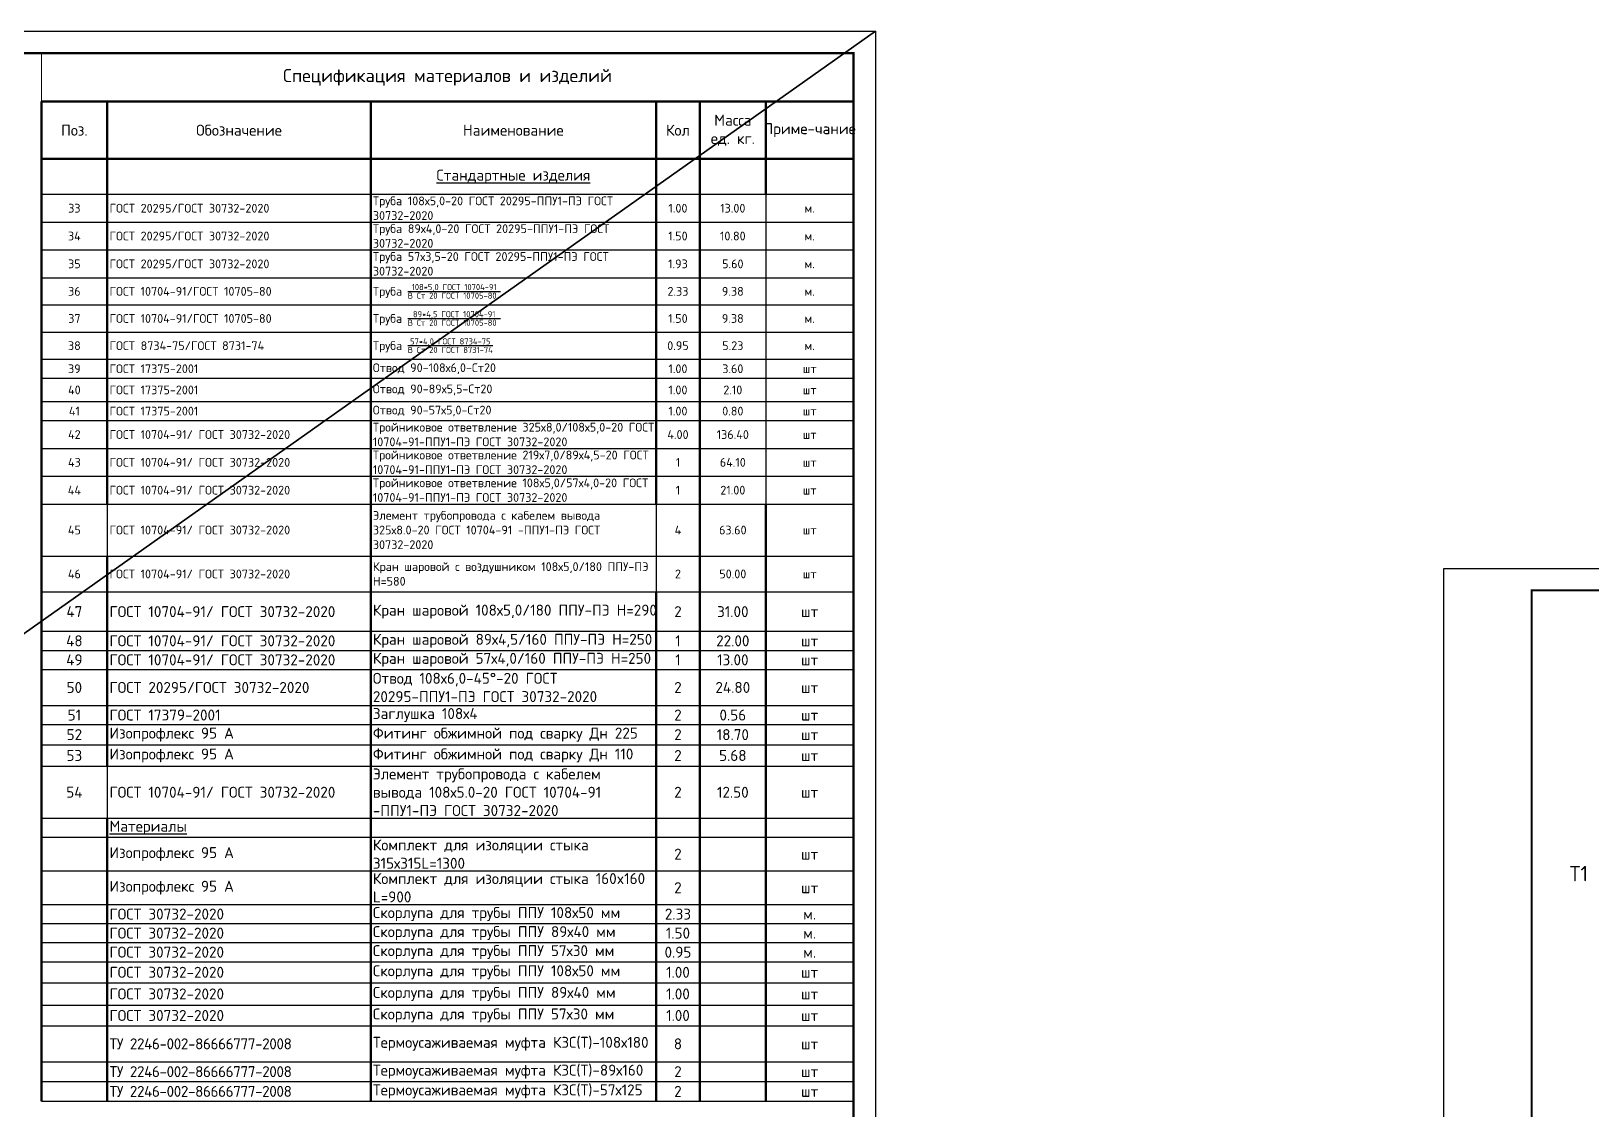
# Model space of a CAD drawing. Header units: metres. Extents: x 1642 to 8476, y 831 to 5441.
# Drawn here: x 4974.2 to 5329.7, y 1348.1 to 1593.7 of the extents above; entities that cross this region are included whole.
import ezdxf
from ezdxf.enums import TextEntityAlignment as Align

# ---------------------------------------------------------------- set-up
doc = ezdxf.new("R2010")
doc.units = ezdxf.units.M
doc.layers.add('Размерный', color=4, linetype='Continuous', lineweight=30)
doc.layers.add('Размеры на чертеже', color=250, linetype='Continuous', lineweight=25)
doc.layers.add('рамка', color=7, linetype='Continuous')
doc.styles.add('-ISOCPEUR-', font='isocpeur.ttf')
doc.styles.get("Standard").update_dxf_attribs({"font": 'arial.ttf'})

# ---------------------------------------------------------------- blocks, each defined once
blk = doc.blocks.new('*U330')
blk.add_lwpolyline([(0, 123), (594, 123), (594, -297), (0, -297)], close=True)
at = {"const_width": 0.5}
blk.add_lwpolyline([(20, 118), (589, 118), (589, -292), (20, -292)], close=True, dxfattribs=at)
blk.add_attdef('РАЗРАБОТАЛ', text='', height=2.5).set_placement((424.5, -264.22), align=Align.MIDDLE_LEFT)
at = {"flags": 8}
for tag, height, p in [('ДАТА', 2.5, (464.07, -264.4)), ('ЛИСТ', 3, (560.39, -271.92)), ('ЛИСТОВ', 3, (577.89, -271.92))]:
    blk.add_attdef(tag, text='', height=height, dxfattribs=at).set_placement(p, align=Align.MIDDLE_CENTER)
blk.add_attdef('ПРОВЕРИЛ', (424.75, -270.73), '', height=2.5)
for tag, p in [('ТЕПЛОВЫЕ_СЕТИ_001', (489.41, -270.98)), ('ИМЯ_ЧЕРТЕЖА_001', (492.54, -284.68))]:
    blk.add_attdef(tag, p, '', height=3, dxfattribs=at)
at = {"style": '-ISOCPEUR-', "flags": 8}
blk.add_attdef('ФОРМАТ', text='', height=3, dxfattribs=at).set_placement((554.97, -294.75), align=Align.MIDDLE_CENTER)
blk = doc.blocks.new('*T152')
at = {"layer": 'Defpoints', "color": 8, "linetype": 'ByBlock', "lineweight": 0, "transparency": 16777216}
for p, q in [((0, 0), (185, 0)), ((0, 0), (0, -11)), ((185, 0), (185, -11))]:
    blk.add_line(p, q, dxfattribs=at)
at = {"layer": 'рамка', "color": 0, "lineweight": 50, "transparency": 16777216}
for p, q in [((0, -11), (185, -11)), ((0, -11), (0, -238.69)), ((15, -11), (15, -102.69)), ((75, -11), (75, -238.69)), ((140, -11), (140, -102.69)), ((150, -11), (150, -238.69)), ((165, -11), (165, -32.14)), ((185, -11), (185, -238.69)), ((0, -24.08), (185, -24.08)), ((165, -102.69), (165, -238.69)), ((15, -114.52), (15, -162.39)), ((140, -122.69), (140, -238.69)), ((15, -174.23), (15, -238.69))]:
    blk.add_line(p, q, dxfattribs=at)
at = {"layer": 'рамка', "lineweight": 30, "transparency": 16777216}
for p, q in [((0, -32.14), (15, -32.14)), ((165, -32.14), (165, -102.69)), ((140, -38.48), (165, -38.48)), ((140, -44.81), (165, -44.81)), ((140, -51.14), (165, -51.14)), ((140, -57.33), (165, -57.33)), ((140, -63.51), (165, -63.51)), ((140, -69.7), (165, -69.7)), ((140, -74.03), (165, -74.03)), ((140, -79.35), (165, -79.35)), ((140, -83.68), (165, -83.68)), ((140, -90.02), (165, -90.02)), ((140, -96.35), (165, -96.35)), ((15, -102.69), (15, -114.52)), ((140, -102.69), (165, -102.69)), ((140, -102.69), (140, -122.69)), ((15, -162.39), (15, -174.23)), ((0, -174.23), (15, -174.23))]:
    blk.add_line(p, q, dxfattribs=at)
at = {"layer": 'рамка', "color": 0, "lineweight": 25, "transparency": 16777216}
for p, q in [((15, -32.14), (185, -32.14)), ((0, -38.48), (140, -38.48)), ((165, -38.48), (185, -38.48)), ((0, -44.81), (140, -44.81)), ((165, -44.81), (185, -44.81)), ((0, -51.14), (140, -51.14)), ((165, -51.14), (185, -51.14)), ((0, -57.33), (140, -57.33)), ((165, -57.33), (185, -57.33)), ((0, -63.51), (140, -63.51)), ((165, -63.51), (185, -63.51)), ((0, -69.7), (140, -69.7)), ((165, -69.7), (185, -69.7)), ((0, -74.03), (140, -74.03)), ((165, -74.03), (185, -74.03)), ((0, -79.35), (140, -79.35)), ((165, -79.35), (185, -79.35)), ((0, -83.68), (140, -83.68)), ((165, -83.68), (185, -83.68)), ((0, -90.02), (140, -90.02)), ((165, -90.02), (185, -90.02)), ((0, -96.35), (140, -96.35)), ((165, -96.35), (185, -96.35)), ((0, -102.69), (140, -102.69)), ((165, -102.69), (185, -102.69)), ((0, -114.52), (185, -114.52)), ((0, -122.69), (185, -122.69)), ((0, -131.66), (185, -131.66)), ((0, -136), (185, -136)), ((0, -140.33), (185, -140.33)), ((0, -148.57), (185, -148.57)), ((0, -152.9), (185, -152.9)), ((0, -157.49), (185, -157.49)), ((0, -162.39), (185, -162.39)), ((15, -174.23), (185, -174.23)), ((0, -178.56), (185, -178.56)), ((0, -186.23), (185, -186.23)), ((0, -193.9), (185, -193.9)), ((0, -198.23), (185, -198.23)), ((0, -202.56), (185, -202.56)), ((0, -206.9), (185, -206.9)), ((0, -211.71), (185, -211.71)), ((0, -216.77), (185, -216.77)), ((0, -221.53), (185, -221.53)), ((0, -229.69), (185, -229.69)), ((0, -234.19), (185, -234.19)), ((0, -238.69), (185, -238.69))]:
    blk.add_line(p, q, dxfattribs=at)
at = {"layer": 'рамка', "color": 0, "transparency": 16777216, "style": '-ISOCPEUR-'}
for s, insert, char_height, width, attachment_point in [('Спецификация материалов и изделий ', (92.5, -5.5), 3, 182, 5), ('ГОСТ 20295/ГОСТ 30732-2020^J', (15.5, -35.31), 2, 59, 4), ('Труба 108х5,0-20 ГОСТ 20295-ППУ1-ПЭ ГОСТ 30732-2020', (75.5, -35.31), 2, 64, 4), ('1.00', (145, -35.31), 2, 9, 5), ('13.00', (157.5, -35.31), 2, 14, 5), ('м.', (175, -35.31), 2, 19, 5), ('Труба 89х4,0-20 ГОСТ 20295-ППУ1-ПЭ ГОСТ 30732-2020', (75.5, -41.64), 2, 64, 4), ('ГОСТ 20295/ГОСТ 30732-2020^J', (15.5, -41.64), 2, 59, 4), ('1.50', (145, -41.64), 2, 9, 5), ('10.80', (157.5, -41.64), 2, 14, 5), ('м.', (175, -41.64), 2, 19, 5), ('Труба 57х3,5-20 ГОСТ 20295-ППУ1-ПЭ ГОСТ 30732-2020', (75.5, -47.98), 2, 64, 4), ('ГОСТ 20295/ГОСТ 30732-2020^J', (15.5, -47.98), 2, 59, 4), ('1.93', (145, -47.98), 2, 9, 5), ('5.60', (157.5, -47.98), 2, 14, 5), ('м.', (175, -47.98), 2, 19, 5), ('ГОСТ 10704-91/ГОСТ 10705-80^J', (15.5, -54.24), 2, 59, 4), ('\\A1;Труба {\\H0.7x;\\S108*5,0 ГОСТ 10704-91/В Ст 20 ГОСТ 10705-80 ;}', (75.5, -54.24), 2, 64, 4), ('2.33', (145, -54.24), 2, 9, 5), ('9.38', (157.5, -54.24), 2, 14, 5), ('м.', (175, -54.24), 2, 19, 5), ('ГОСТ 10704-91/ГОСТ 10705-80^J', (15.5, -60.42), 2, 59, 4), ('\\A1;Труба {\\H0.7x;\\S89*4,5 ГОСТ 10704-91/В Ст 20 ГОСТ 10705-80 ;}', (75.5, -60.42), 2, 64, 4), ('1.50', (145, -60.42), 2, 9, 5), ('9.38', (157.5, -60.42), 2, 14, 5), ('м.', (175, -60.42), 2, 19, 5), ('ГОСТ 8734-75/ГОСТ 8731-74', (15.5, -66.61), 2, 59, 4), ('\\A1;Труба {\\H0.7x;\\S57*4,0 ГОСТ 8734-75/В Ст 20 ГОСТ 8731-74;}', (75.5, -66.61), 2, 64, 4), ('0.95', (145, -66.61), 2, 9, 5), ('5.23', (157.5, -66.61), 2, 14, 5), ('м.', (175, -66.61), 2, 19, 5), ('39', (7.5, -71.87), 2, 14, 5), ('ГОСТ 17375-2001', (15.5, -71.87), 2, 59, 4), ('Отвод 90-108х6,0-Ст20', (75.5, -71.87), 2, 64, 4), ('1.00', (145, -71.87), 2, 9, 5), ('3.60', (157.5, -71.87), 2, 14, 5), ('шт', (175, -71.87), 2, 19, 5), ('ГОСТ 17375-2001', (15.5, -76.69), 2, 59, 4), ('Отвод 90-89х5,5-Ст20', (75.5, -76.69), 2, 64, 4), ('1.00', (145, -76.69), 2, 9, 5), ('2.10', (157.5, -76.69), 2, 14, 5), ('шт', (175, -76.69), 2, 19, 5), ('ГОСТ 17375-2001', (15.5, -81.51), 2, 59, 4), ('Отвод 90-57х5,0-Ст20', (75.5, -81.51), 2, 64, 4), ('1.00', (145, -81.51), 2, 9, 5), ('0.80', (157.5, -81.51), 2, 14, 5), ('шт', (175, -81.51), 2, 19, 5), ('\\A1;Тройниковое ответвление 325х8,0/108х5,0-20 ГОСТ 10704-91-ППУ1-ПЭ ГОСТ 30732-2020', (75.5, -86.85), 2, 64, 4), ('42', (7.5, -86.85), 2, 14, 5), ('\\A1;ГОСТ 10704-91{\\A0;/ ГОСТ 30732-2020}', (15.5, -86.85), 2, 59, 4), ('4.00', (145, -86.85), 2, 9, 5), ('136.40', (157.5, -86.85), 2, 14, 5), ('шт', (175, -86.85), 2, 19, 5), ('\\A1;ГОСТ 10704-91{\\A0;/ ГОСТ 30732-2020}', (15.5, -93.18), 2, 59, 4), ('\\A1;Тройниковое ответвление 219х7,0/89х4,5-20 ГОСТ 10704-91-ППУ1-ПЭ ГОСТ 30732-2020', (75.5, -93.18), 2, 64, 4), ('1', (145, -93.18), 2, 9, 5), ('64.10', (157.5, -93.18), 2, 14, 5), ('шт', (175, -93.18), 2, 19, 5), ('\\A1;ГОСТ 10704-91{\\A0;/ ГОСТ 30732-2020}', (15.5, -99.52), 2, 59, 4), ('\\A1;Тройниковое ответвление 108х5,0/57х4,0-20 ГОСТ 10704-91-ППУ1-ПЭ ГОСТ 30732-2020', (75.5, -99.52), 2, 64, 4), ('1', (145, -99.52), 2, 9, 5), ('21.00', (157.5, -99.52), 2, 14, 5), ('шт', (175, -99.52), 2, 19, 5), ('Элемент трубопровода с кабелем вывода 325х8.0-20 {\\A1;ГОСТ 10704-91 -ППУ1-ПЭ ГОСТ 30732-2020}', (75.5, -108.6), 2, 64, 4), ('\\A1;ГОСТ 10704-91{\\A0;/ ГОСТ 30732-2020}', (15.5, -108.6), 2, 59, 4), ('4', (145, -108.6), 2, 10, 5), ('63.60', (157.5, -108.6), 2, 15, 5), ('шт', (175, -108.6), 2, 19, 5), ('\\A1;Кран шаровой с воздушником 108х5,0/180 ППУ-ПЭ Н=580', (75.5, -118.6), 2, 64, 4), ('\\A1;ГОСТ 10704-91{\\A0;/ ГОСТ 30732-2020}', (15.5, -118.6), 2, 59, 4), ('2', (145, -118.6), 2, 10, 5), ('50.00', (157.5, -118.6), 2, 15, 5), ('шт', (175, -118.6), 2, 19, 5), ('\\A1;ГОСТ 10704-91{\\A0;/ ГОСТ 30732-2020}', (15.5, -127.18), 2.5, 59, 4), ('\\A1;Кран шаровой 108х5,0/180 ППУ-ПЭ Н=290', (75.5, -127.18), 2.5, 64, 4), ('2', (145, -127.18), 2.5, 9, 5), ('31.00', (157.5, -127.18), 2.5, 14, 5), ('шт', (175, -127.18), 2.5, 19, 5), ('\\A1;ГОСТ 10704-91{\\A0;/ ГОСТ 30732-2020}', (15.5, -133.83), 2.5, 59, 4), ('\\A1;Кран шаровой 89х4,5/160 ППУ-ПЭ Н=250', (75.5, -133.83), 2.5, 64, 4), ('1', (145, -133.83), 2.5, 9, 5), ('22.00', (157.5, -133.83), 2.5, 14, 5), ('шт', (175, -133.83), 2.5, 19, 5), ('49', (7.5, -138.16), 2.5, 14, 5), ('\\A1;ГОСТ 10704-91{\\A0;/ ГОСТ 30732-2020}', (15.5, -138.16), 2.5, 59, 4), ('\\A1;Кран шаровой 57х4,0/160 ППУ-ПЭ Н=250', (75.5, -138.16), 2.5, 64, 4), ('1', (145, -138.16), 2.5, 9, 5), ('13.00', (157.5, -138.16), 2.5, 14, 5), ('шт', (175, -138.16), 2.5, 19, 5), ('Отвод 108х6,0-45°-20 ГОСТ 20295-ППУ1-ПЭ ГОСТ 30732-2020', (75.5, -144.45), 2.5, 64, 4), ('50', (7.5, -144.45), 2.5, 14, 5), ('ГОСТ 20295/ГОСТ 30732-2020^J', (15.5, -144.45), 2.5, 59, 4), ('2', (145, -144.45), 2.5, 9, 5), ('24.80', (157.5, -144.45), 2.5, 14, 5), ('шт', (175, -144.45), 2.5, 19, 5), ('Заглушка 108х4', (75.5, -150.73), 2.5, 64, 4), ('51', (7.5, -150.73), 2.5, 14, 5), ('ГОСТ 17379-2001', (15.5, -150.73), 2.5, 59, 4), ('2', (145, -150.73), 2.5, 9, 5), ('0.56', (157.5, -150.73), 2.5, 14, 5), ('шт', (175, -150.73), 2.5, 19, 5), ('52', (7.5, -155.19), 2.5, 14, 5), ('Изопрофлекс 95 А', (15.5, -155.19), 2.5, 59, 4), ('Фитинг обжимной под сварку Дн 225', (75.5, -155.19), 2.5, 64, 4), ('2', (145, -155.19), 2.5, 9, 5), ('18.70', (157.5, -155.19), 2.5, 14, 5), ('шт', (175, -155.19), 2.5, 19, 5), ('53', (7.5, -159.94), 2.5, 14, 5), ('Изопрофлекс 95 А', (15.5, -159.94), 2.5, 59, 4), ('Фитинг обжимной под сварку Дн 110', (75.5, -159.94), 2.5, 64, 4), ('2', (145, -159.94), 2.5, 9, 5), ('5.68', (157.5, -159.94), 2.5, 14, 5), ('шт', (175, -159.94), 2.5, 19, 5), ('Элемент трубопровода с кабелем вывода 108х5.0-20 {\\A1;ГОСТ 10704-91 -ППУ1-ПЭ ГОСТ 30732-2020}', (75.5, -168.31), 2.5, 64, 4), ('\\A1;ГОСТ 10704-91{\\A0;/ ГОСТ 30732-2020}', (15.5, -168.31), 2.5, 59, 4), ('2', (145, -168.31), 2.5, 9, 5), ('12.50', (157.5, -168.31), 2.5, 14, 5), ('шт', (175, -168.31), 2.5, 19, 5), ('{\\LМатериалы}', (15.5, -176.39), 2.5, 59, 4), ('Изопрофлекс 95 А', (15.5, -182.4), 2.5, 59, 4), ('Комплект для изоляции стыка 315х315L=1300', (75.5, -182.4), 2.5, 64, 4), ('2', (145, -182.4), 2.5, 9, 5), ('шт', (175, -182.4), 2.5, 19, 5), ('Комплект для изоляции стыка 160x160 L=900', (75.5, -190.06), 2.5, 64, 4), ('Изопрофлекс 95 А', (15.5, -190.06), 2.5, 59, 4), ('2', (145, -190.06), 2.5, 9, 5), ('шт', (175, -190.06), 2.5, 19, 5), ('{\\fISOCPEUR|b0|i0|c204|p34;\\Q0;ГОСТ 30732-2020}', (15.5, -196.06), 2.5, 59, 4), ('Скорлупа для трубы ППУ 108х50 мм', (75.5, -196.06), 2.5, 64, 4), ('2.33', (145, -196.06), 2.5, 9, 5), ('Скорлупа для трубы ППУ 89х40 мм', (75.5, -200.4), 2.5, 64, 4), ('м.', (175, -196.06), 2.5, 19, 5), ('{\\fISOCPEUR|b0|i0|c204|p34;\\Q0;ГОСТ 30732-2020}', (15.5, -200.4), 2.5, 59, 4), ('1.50', (145, -200.4), 2.5, 9, 5), ('м.', (175, -200.4), 2.5, 19, 5), ('{\\fISOCPEUR|b0|i0|c204|p34;\\Q0;ГОСТ 30732-2020}', (15.5, -204.73), 2.5, 59, 4), ('Скорлупа для трубы ППУ 57х30 мм', (75.5, -204.73), 2.5, 64, 4), ('0.95', (145, -204.73), 2.5, 9, 5), ('м.', (175, -204.73), 2.5, 19, 5), ('{\\fISOCPEUR|b0|i0|c204|p34;\\Q0;ГОСТ 30732-2020}', (15.5, -209.31), 2.5, 59, 4), ('Скорлупа для трубы ППУ 108х50 мм', (75.5, -209.31), 2.5, 64, 4), ('1.00', (145, -209.31), 2.5, 9, 5), ('шт', (175, -209.31), 2.5, 19, 5), ('{\\fISOCPEUR|b0|i0|c204|p34;\\Q0;ГОСТ 30732-2020}', (15.5, -214.24), 2.5, 59, 4), ('Скорлупа для трубы ППУ 89х40 мм', (75.5, -214.24), 2.5, 64, 4), ('1.00', (145, -214.24), 2.5, 9, 5), ('шт', (175, -214.24), 2.5, 19, 5), ('{\\fISOCPEUR|b0|i0|c204|p34;\\Q0;ГОСТ 30732-2020}', (15.5, -219.15), 2.5, 59, 4), ('Скорлупа для трубы ППУ 57х30 мм', (75.5, -219.15), 2.5, 64, 4), ('1.00', (145, -219.15), 2.5, 9, 5), ('шт', (175, -219.15), 2.5, 19, 5), ('Термоусаживаемая муфта КЗС(Т)-108х180', (75.5, -225.61), 2.5, 64, 4), ('{\\T0.95;ТУ 2246-002-86666777-2008}', (15.5, -225.61), 2.5, 59, 4), ('8', (145, -225.61), 2.5, 9, 5), ('шт', (175, -225.61), 2.5, 19, 5), ('{\\T0.95;ТУ 2246-002-86666777-2008}', (15.5, -231.94), 2.5, 59, 4), ('Термоусаживаемая муфта КЗС(Т)-89х160', (75.5, -231.94), 2.5, 64, 4), ('2', (145, -231.94), 2.5, 9, 5), ('Термоусаживаемая муфта КЗС(Т)-57х125', (75.5, -236.44), 2.5, 64, 4), ('шт', (175, -231.94), 2.5, 19, 5), ('{\\T0.95;ТУ 2246-002-86666777-2008}', (15.5, -236.44), 2.5, 59, 4), ('2', (145, -236.44), 2.5, 9, 5), ('шт', (175, -236.44), 2.5, 19, 5)]:
    blk.add_mtext(s, dxfattribs=dict(at, insert=insert, char_height=char_height, width=width, attachment_point=attachment_point))
at = {"layer": 'рамка', "color": 7, "transparency": 16777216, "attachment_point": 5, "style": '-ISOCPEUR-'}
for s, insert, char_height, width in [('Масса ед. кг.', (157.5, -17.54), 2.5, 13), ('Поз.', (7.5, -17.54), 2.5, 12), ('Обозначение', (45, -17.54), 2.5, 57), ('Наименование', (107.5, -17.54), 2.5, 62), ('Кол', (145, -17.54), 2.5, 8), ('Приме-чание', (175, -17.54), 2.5, 17), ('{\\LСтандартные изделия}', (107.5, -28.11), 2.5, 64), ('33', (7.5, -35.31), 2, 14), ('34', (7.5, -41.64), 2, 14), ('35', (7.5, -47.98), 2, 14), ('36', (7.5, -54.24), 2, 14), ('37', (7.5, -60.42), 2, 14), ('38', (7.5, -66.61), 2, 14), ('40', (7.5, -76.69), 2, 14), ('41', (7.5, -81.51), 2, 14), ('43', (7.5, -93.18), 2, 14), ('44', (7.5, -99.52), 2, 14), ('45', (7.5, -108.6), 2, 14), ('46', (7.5, -118.6), 2, 14), ('47', (7.5, -127.18), 2.5, 14), ('48', (7.5, -133.83), 2.5, 14), ('54', (7.5, -168.31), 2.5, 14)]:
    blk.add_mtext(s, dxfattribs=dict(at, insert=insert, char_height=char_height, width=width))
blk = doc.blocks.new('*U326')
blk.add_lwpolyline([(0, 0), (420, 0), (420, -297), (0, -297)], close=True)
at = {"const_width": 0.5}
blk.add_lwpolyline([(20, -5), (415, -5), (415, -292), (20, -292)], close=True, dxfattribs=at)
blk.add_attdef('РАЗРАБОТАЛ', text='', height=2.5).set_placement((250.5, -264.22), align=Align.MIDDLE_LEFT)
at = {"flags": 8}
for tag, height, p in [('ДАТА', 2.5, (290.07, -264.4)), ('ЛИСТ', 3, (386.39, -271.92)), ('ЛИСТОВ', 3, (403.89, -271.92))]:
    blk.add_attdef(tag, text='', height=height, dxfattribs=at).set_placement(p, align=Align.MIDDLE_CENTER)
blk.add_attdef('ПРОВЕРИЛ', (250.75, -270.73), '', height=2.5)
for tag, p in [('ТЕПЛОВЫЕ_СЕТИ_001', (315.41, -270.98)), ('ИМЯ_ЧЕРТЕЖА_001', (318.54, -284.68))]:
    blk.add_attdef(tag, p, '', height=3, dxfattribs=at)
at = {"style": '-ISOCPEUR-', "flags": 8}
blk.add_attdef('ФОРМАТ', text='', height=3, dxfattribs=at).set_placement((380.97, -294.75), align=Align.MIDDLE_CENTER)

msp = doc.modelspace()

# ---------------------------------------------------------------- linework, layer by layer
at = {"color": 18, "lineweight": 35, "true_color": 0x000000}
msp.add_line((4572.54, 1173.682), (5166.54, 1593.682), dxfattribs=at)

# ---------------------------------------------------------------- block references
msp.add_blockref('*T152', (4976.54, 1588.682))
at = {"layer": 'Размеры на чертеже', "lineweight": 90}
for name, p in [('*U330', (4572.54, 1470.682)), ('*U326', (5296.022, 1471.353))]:
    msp.add_blockref(name, p, dxfattribs=at)

# ---------------------------------------------------------------- texts
at = {"layer": 'Размерный', "color": 7, "style": '-ISOCPEUR-'}
msp.add_text('Т1', height=3.5, dxfattribs=at).set_placement((5324.662, 1400.092))

doc.saveas('drawing.dxf')
